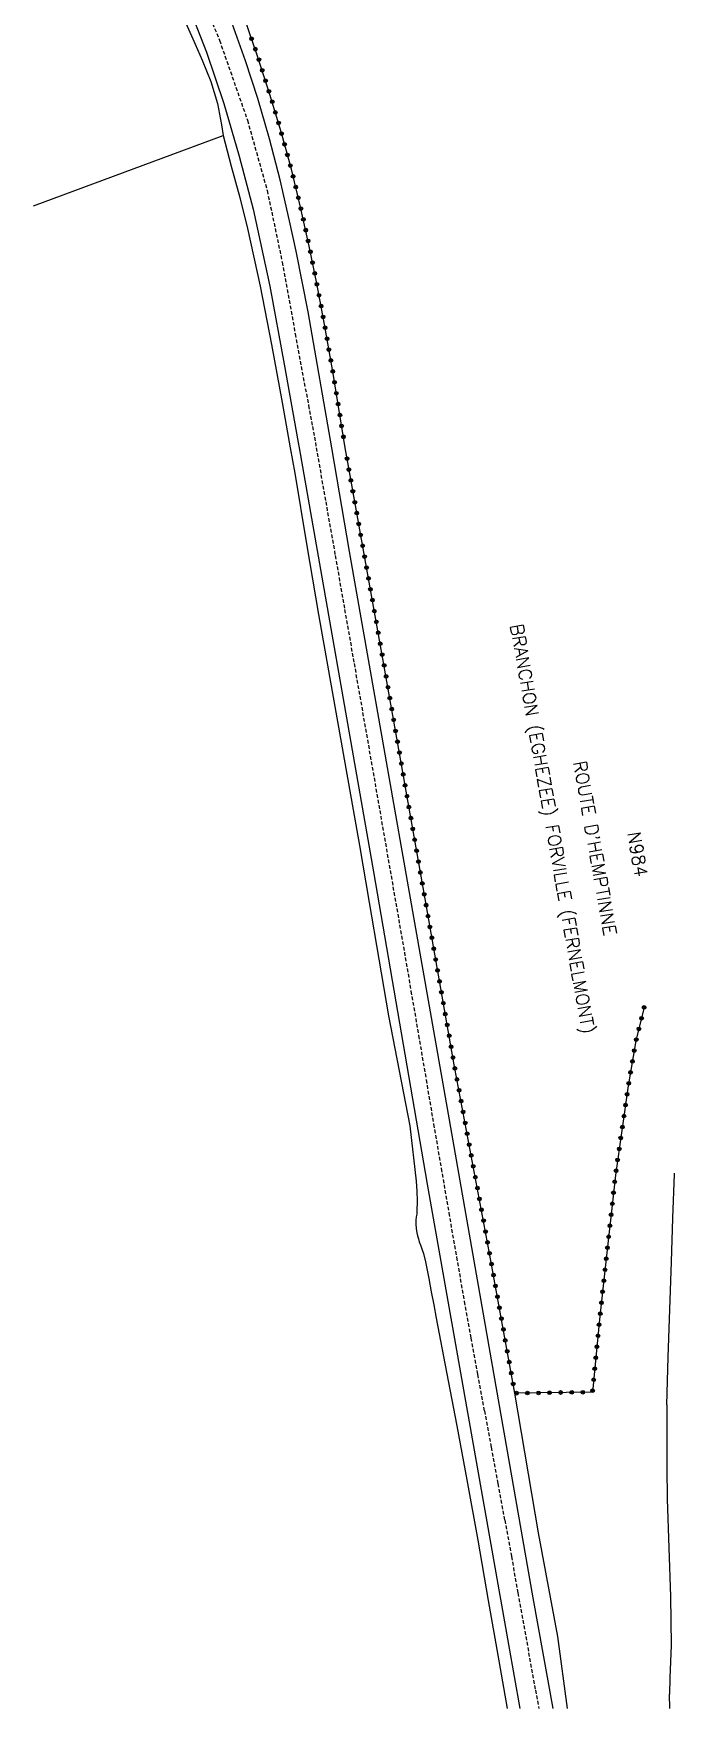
# Model space of a CAD drawing. Header units: millimetres. Extents: x 192000 to 193000, y 146000 to 147000.
# Drawn here: x 192853.8 to 192940.7, y 146000 to 146227.2 of the extents above; entities that cross this region are included whole.
import ezdxf
from ezdxf.enums import TextEntityAlignment as Align

# ---------------------------------------------------------------- set-up
doc = ezdxf.new("R2010")
doc.units = ezdxf.units.MM
doc.linetypes.add('DASHED', pattern=[0.75, 0.5, -0.25])
doc.layers.get('0').update_dxf_attribs({"linetype": 'CONTINUOUS'})
for name, color, linetype in [('W0001', 6, 'DASHED'), ('W0008', 7, 'CONTINUOUS'), ('W0211', 2, 'CONTINUOUS'), ('W0323', 7, 'CONTINUOUS'), ('W0330', 7, 'CONTINUOUS'), ('W0989', 7, 'CONTINUOUS'), ('W0990', 7, 'CONTINUOUS')]:
    doc.layers.add(name, color=color, linetype=linetype)
doc.styles.get("Standard").update_dxf_attribs({"font": 'romans.shx', "width": 0.85})

# ---------------------------------------------------------------- blocks, each defined once
blk = doc.blocks.new('t323o')
at = {"color": 0, "linetype": 'Continuous'}
for radius in [0.25, 0.15]:
    blk.add_circle((0, 0), radius, dxfattribs=at)

msp = doc.modelspace()

# ---------------------------------------------------------------- linework, layer by layer
at = {"layer": 'W0001'}
for points in [[(192874.7, 146236.91), (192879.02, 146226.26), (192882.82, 146215.42), (192885.49, 146205.87), (192887.53, 146196.17), (192889.29, 146186.43), (192891.1, 146176.73), (192891.38, 146175.3), (192891.64, 146173.87), (192891.9, 146172.44), (192892.14, 146171)], [(192892.14, 146171), (192893.43, 146163.68), (192894.72, 146156.37), (192896, 146149.05), (192897.28, 146141.73), (192898.96, 146132.13), (192900.63, 146122.53), (192902.3, 146112.92), (192903.97, 146103.32), (192905, 146097.3), (192906.03, 146091.29), (192907.05, 146085.27), (192908.07, 146079.25), (192909.1, 146073.24), (192910.13, 146067.22), (192911.17, 146061.21), (192912.23, 146055.2), (192913.12, 146050.25), (192914.03, 146045.31), (192914.95, 146040.37), (192915.87, 146035.43), (192916.8, 146030.5), (192917.71, 146025.56), (192918.62, 146020.61), (192919.5, 146015.67), (192921.87, 146002.5), (192922.33, 146000)]]:
    msp.add_lwpolyline(points, dxfattribs=at)
at = {"layer": 'W0008'}
for points in [[(192894.25, 146171), (192891.07, 146189.42), (192890.23, 146193.53), (192889.42, 146197.67), (192888.53, 146201.77), (192887.23, 146207.33), (192885.82, 146212.88), (192884.23, 146218.38), (192882.57, 146223.48), (192880.72, 146228.53), (192878.73, 146233.53), (192876.72, 146238.27), (192874.58, 146242.93), (192872.3, 146247.53), (192868.58, 146254.32), (192864.53, 146260.93)], [(192874.5, 146231.73), (192877.28, 146224.67), (192879.63, 146217.67), (192881.68, 146210.53), (192883.57, 146203.38), (192885.87, 146192.9), (192887.78, 146182.32), (192889.68, 146171.73), (192889.82, 146171)], [(192889.82, 146171), (192899.93, 146113.47), (192907.18, 146071.13), (192918.23, 146008.68), (192919.76, 146000)], [(192924.27, 146000), (192921.58, 146015.02), (192910.08, 146080.62), (192896.68, 146156.93), (192894.25, 146171)]]:
    msp.add_lwpolyline(points, dxfattribs=at)
at = {"layer": 'W0211'}
for points in [[(192939.72, 146041.2), (192939.9, 146047.67), (192940.1, 146054.12), (192940.32, 146060.58), (192940.5, 146066.52), (192940.73, 146072.47), (192940.74, 146072.62)], [(192926.23, 146000), (192924.92, 146009.78), (192922.28, 146023.83), (192919.08, 146042.77)], [(192940.09, 146000), (192940.07, 146001.93)]]:
    msp.add_lwpolyline(points, dxfattribs=at)
at = {"layer": 'W0323'}
for points in [[(192896.08, 146171), (192895.43, 146174.92), (192894.4, 146181.32), (192893.27, 146187.72), (192892.27, 146193.03), (192891.2, 146198.33), (192890.03, 146203.62), (192888.77, 146208.77), (192887.38, 146213.87), (192885.87, 146218.93), (192884.2, 146224.13), (192882.4, 146229.28)], [(192936.68, 146095.32), (192935.52, 146090.57), (192934.48, 146084.47), (192932.73, 146072.33), (192931.17, 146058.12), (192930.58, 146052.78), (192929.62, 146042.92), (192919.08, 146042.77), (192915.62, 146062), (192910.87, 146087.32), (192906.9, 146109.8), (192901.33, 146141.62), (192896.5, 146168.5), (192896.08, 146171)]]:
    msp.add_lwpolyline(points, dxfattribs=at)
at = {"layer": 'W0330'}
for points in [[(192874.22, 146229.1), (192875.42, 146226.47), (192876.68, 146223.58), (192877.83, 146220.67), (192878.77, 146217.67), (192879.03, 146216.23), (192879.28, 146214.8), (192879.5, 146213.37), (192880.62, 146209.17), (192881.77, 146204.93), (192882.82, 146200.72), (192884.53, 146192.9), (192886.08, 146185.02), (192887.53, 146177.13), (192888.63, 146171)], [(192853.79, 146203.81), (192879.5, 146213.37)], [(192888.63, 146171), (192889.23, 146167.57), (192890.83, 146157.98), (192892.47, 146148.38), (192894.3, 146137.93), (192896.17, 146127.48), (192898, 146117.03)], [(192898, 146117.03), (192899.32, 146109.33), (192900.63, 146101.63), (192901.93, 146093.93), (192903.38, 146086.5), (192904.82, 146079.03), (192905.68, 146071.53), (192905.77, 146070.18), (192905.83, 146068.83), (192905.8, 146067.48), (192905.77, 146067.07), (192905.7, 146066.67), (192905.67, 146066.23), (192905.67, 146065.68), (192905.68, 146065.1), (192905.77, 146064.53), (192905.87, 146064.12), (192906, 146063.7), (192906.13, 146063.28), (192906.32, 146062.77), (192906.5, 146062.23), (192906.68, 146061.72), (192906.97, 146060.6), (192907.18, 146059.47), (192907.4, 146058.32), (192907.73, 146056.52), (192908.08, 146054.73), (192908.4, 146052.93), (192909.8, 146045.63), (192911.2, 146038.33), (192912.58, 146031.02), (192914.07, 146022.83), (192915.48, 146014.67), (192916.92, 146006.48), (192918.05, 146000)], [(192939.72, 146041.2), (192939.72, 146036.93), (192939.72, 146032.67), (192939.77, 146028.4), (192939.97, 146021.8), (192940.22, 146015.18), (192940.28, 146008.58), (192940.22, 146006.37), (192940.13, 146004.17), (192940.07, 146001.93)]]:
    msp.add_lwpolyline(points, dxfattribs=at)

# ---------------------------------------------------------------- block references
at = {"layer": 'W0323'}
for p, rotation in [((192883.38, 146226.48), 109.2652643093733), ((192883.88, 146225.06), 109.2652643093733), ((192884.36, 146223.64), 107.7746514141327), ((192884.82, 146222.21), 107.7746514141327), ((192885.27, 146220.78), 107.7746514141327), ((192885.73, 146219.36), 107.7746514141327), ((192886.17, 146217.92), 106.659807209027), ((192886.6, 146216.48), 106.659807209027), ((192887.03, 146215.05), 106.659807209027), ((192887.45, 146213.61), 105.1828476259098), ((192887.85, 146212.16), 105.1828476259098), ((192888.24, 146210.71), 105.1828476259098), ((192888.63, 146209.27), 105.1828476259098), ((192889, 146207.81), 103.8108976511327), ((192889.36, 146206.36), 103.8108976511327), ((192889.72, 146204.9), 103.8108976511327), ((192890.07, 146203.44), 102.4541590109906), ((192890.4, 146201.98), 102.4541590109906), ((192890.72, 146200.51), 102.4541590109906), ((192891.04, 146199.05), 102.4541590109906), ((192891.35, 146197.58), 101.3826771034308), ((192891.65, 146196.11), 101.3826771034308), ((192891.94, 146194.64), 101.3826771034308), ((192892.24, 146193.17), 101.3826771034308), ((192892.52, 146191.69), 100.6534903378181), ((192892.8, 146190.22), 100.6534903378181), ((192893.07, 146188.75), 100.6534903378181), ((192893.35, 146187.27), 100.0391301878844), ((192893.61, 146185.79), 100.0391301878844), ((192893.87, 146184.32), 100.0391301878844), ((192894.13, 146182.84), 100.0391301878844), ((192894.39, 146181.36), 100.0391301878844), ((192894.63, 146179.88), 99.16882066795085), ((192894.87, 146178.4), 99.16882066795085), ((192895.11, 146176.92), 99.16882066795085), ((192895.35, 146175.44), 99.16882066795085), ((192895.59, 146173.96), 99.42199312214856), ((192895.84, 146172.48), 99.42199312214856), ((192896.33, 146169.52), 99.46975501296959), ((192896.58, 146168.04), 100.1917106272859), ((192896.85, 146166.57), 100.1917106272859), ((192897.11, 146165.09), 100.1917106272859), ((192897.38, 146163.61), 100.1917106272859), ((192897.64, 146162.14), 100.1917106272859), ((192897.91, 146160.66), 100.1917106272859), ((192898.17, 146159.18), 100.1917106272859), ((192898.44, 146157.71), 100.1917106272859), ((192898.71, 146156.23), 100.1917106272859), ((192898.97, 146154.75), 100.1917106272859), ((192899.24, 146153.28), 100.1917106272859), ((192899.5, 146151.8), 100.1917106272859), ((192899.77, 146150.33), 100.1917106272859), ((192900.03, 146148.85), 100.1917106272859), ((192900.3, 146147.37), 100.1917106272859), ((192900.56, 146145.9), 100.1917106272859), ((192900.83, 146144.42), 100.1917106272859), ((192901.09, 146142.94), 100.1917106272859), ((192901.36, 146141.47), 99.9245418988663), ((192901.62, 146139.99), 99.9245418988663), ((192901.88, 146138.51), 99.9245418988663), ((192902.13, 146137.04), 99.9245418988663), ((192902.39, 146135.56), 99.9245418988663), ((192902.65, 146134.08), 99.9245418988663), ((192902.91, 146132.6), 99.9245418988663), ((192903.17, 146131.12), 99.9245418988663), ((192903.43, 146129.65), 99.9245418988663), ((192903.69, 146128.17), 99.9245418988663), ((192903.94, 146126.69), 99.9245418988663), ((192904.2, 146125.21), 99.9245418988663), ((192904.46, 146123.74), 99.9245418988663), ((192904.72, 146122.26), 99.9245418988663), ((192904.98, 146120.78), 99.9245418988663), ((192905.24, 146119.3), 99.9245418988663), ((192905.5, 146117.83), 99.9245418988663), ((192905.75, 146116.35), 99.9245418988663), ((192906.01, 146114.87), 99.9245418988663), ((192906.27, 146113.39), 99.9245418988663), ((192906.53, 146111.92), 99.9245418988663), ((192906.79, 146110.44), 99.9245418988663), ((192907.05, 146108.96), 100.0065260071209), ((192907.31, 146107.48), 100.0065260071209), ((192907.57, 146106.01), 100.0065260071209), ((192907.83, 146104.53), 100.0065260071209), ((192908.09, 146103.05), 100.0065260071209), ((192908.35, 146101.58), 100.0065260071209), ((192908.61, 146100.1), 100.0065260071209), ((192908.87, 146098.62), 100.0065260071209), ((192909.13, 146097.14), 100.0065260071209), ((192909.39, 146095.67), 100.0065260071209), ((192909.65, 146094.19), 100.0065260071209), ((192936.62, 146095.09), 256.2534192790759), ((192909.91, 146092.71), 100.0065260071209), ((192935.91, 146092.18), 256.2534192790759), ((192936.27, 146093.63), 256.2534192790759), ((192910.18, 146091.24), 100.0065260071209), ((192910.44, 146089.76), 100.0065260071209), ((192935.29, 146089.24), 260.3793436819797), ((192935.55, 146090.72), 256.2534192790759), ((192910.7, 146088.28), 100.0065260071209), ((192935.04, 146087.76), 260.3793436819797), ((192910.96, 146086.81), 100.626350591883), ((192911.24, 146085.33), 100.626350591883), ((192934.54, 146084.81), 260.3793436819797), ((192934.79, 146086.28), 260.3793436819797), ((192911.52, 146083.86), 100.626350591883), ((192911.79, 146082.38), 100.626350591883), ((192934.32, 146083.32), 261.793228366854), ((192912.07, 146080.91), 100.626350591883), ((192933.89, 146080.35), 261.793228366854), ((192934.1, 146081.84), 261.793228366854), ((192912.35, 146079.43), 100.626350591883), ((192912.62, 146077.96), 100.626350591883), ((192933.68, 146078.87), 261.793228366854), ((192912.9, 146076.49), 100.626350591883), ((192933.25, 146075.9), 261.793228366854), ((192933.46, 146077.38), 261.793228366854), ((192913.18, 146075.01), 100.626350591883), ((192913.45, 146073.54), 100.626350591883), ((192933.03, 146074.41), 261.793228366854), ((192913.73, 146072.06), 100.626350591883), ((192932.63, 146071.44), 263.7137815613492), ((192932.82, 146072.93), 261.793228366854), ((192914.01, 146070.59), 100.626350591883), ((192914.28, 146069.11), 100.626350591883), ((192932.47, 146069.95), 263.7137815613492), ((192914.56, 146067.64), 100.626350591883), ((192932.14, 146066.97), 263.7137815613492), ((192932.31, 146068.46), 263.7137815613492), ((192914.84, 146066.17), 100.626350591883), ((192915.11, 146064.69), 100.626350591883), ((192931.98, 146065.48), 263.7137815613492), ((192915.39, 146063.22), 100.626350591883), ((192931.65, 146062.5), 263.7137815613492), ((192931.81, 146063.99), 263.7137815613492), ((192915.66, 146061.74), 100.2156885964934), ((192915.93, 146060.27), 100.2156885964934), ((192931.49, 146061), 263.7137815613492), ((192916.2, 146058.79), 100.2156885964934), ((192931.16, 146058.02), 263.7517832896344), ((192931.32, 146059.51), 263.7137815613492), ((192916.46, 146057.31), 100.2156885964934), ((192916.73, 146055.84), 100.2156885964934), ((192930.99, 146056.53), 263.7517832896344), ((192916.99, 146054.36), 100.2156885964934), ((192917.26, 146052.88), 100.2156885964934), ((192930.67, 146053.55), 263.7517832896344), ((192930.83, 146055.04), 263.7517832896344), ((192917.53, 146051.41), 100.2156885964934), ((192930.51, 146052.06), 264.4078790861215), ((192917.79, 146049.93), 100.2156885964934), ((192918.06, 146048.46), 100.2156885964934), ((192930.22, 146049.07), 264.4078790861215), ((192930.37, 146050.56), 264.4078790861215), ((192918.32, 146046.98), 100.2156885964934), ((192929.93, 146046.09), 264.4078790861215), ((192930.07, 146047.58), 264.4078790861215), ((192918.59, 146045.5), 100.2156885964934), ((192918.86, 146044.03), 100.2156885964934), ((192929.78, 146044.59), 264.4078790861215), ((192919.3, 146042.77), 180.8158141365566), ((192920.8, 146042.79), 180.8158141365566), ((192922.3, 146042.81), 180.8158141365566), ((192923.8, 146042.83), 180.8158141365566), ((192925.3, 146042.86), 180.8158141365566), ((192926.8, 146042.88), 180.8158141365566), ((192928.3, 146042.9), 180.8158141365566), ((192929.63, 146043.1), 264.4078790861215)]:
    msp.add_blockref('t323o', p, dxfattribs=dict(at, rotation=rotation))

# ---------------------------------------------------------------- texts
at = {"layer": 'W0989'}
msp.add_text('BRANCHON (EGHEZEE) FORVILLE (FERNELMONT)', height=1.75, rotation=280, dxfattribs=at).set_placement((192924.2, 146119.29), align=Align.MIDDLE_CENTER)
msp.add_text("ROUTE D'HEMPTINNE", height=1.75, rotation=280, dxfattribs=at).set_placement((192927.01, 146128.35))
at = {"layer": 'W0990'}
msp.add_text('N984', height=1.75, rotation=280, dxfattribs=at).set_placement((192935.75, 146115.86), align=Align.MIDDLE_CENTER)

doc.saveas('drawing.dxf')
